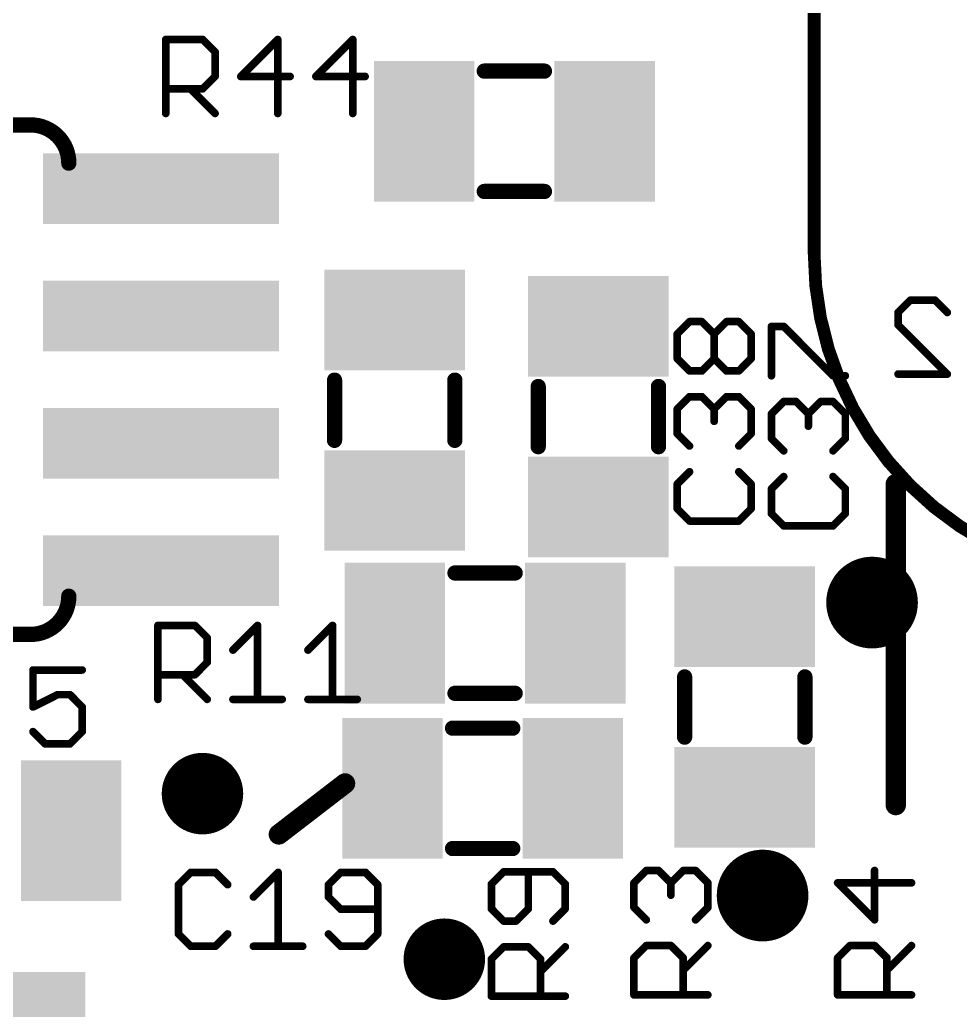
# Model space of a CAD drawing. Extents: x 0 to 96, y -11 to 42.
# Drawn here: x 15.7 to 25.09, y 21.46 to 31.34 of the extents above; entities that cross this region are included whole.
import ezdxf

# ---------------------------------------------------------------- set-up
doc = ezdxf.new("R2010")
doc.units = 0
for name, color, linetype in [('18', 82, 'CONTINUOUS'), ('21', 253, 'CONTINUOUS'), ('22', 253, 'CONTINUOUS'), ('29', 253, 'CONTINUOUS')]:
    doc.layers.add(name, color=color, linetype=linetype)

# ---------------------------------------------------------------- blocks, each defined once
blk = doc.blocks.new('RECT')
blk.add_solid([(-0.5, -0.5), (0.5, -0.5), (-0.5, 0.5), (0.5, 0.5)])
blk = doc.blocks.new('ROUNDV')
at = {"const_width": 0.5}
blk.add_lwpolyline([(0, -0.25, 1), (0, 0.25, 1), (0, -0.25)], format="xyb", dxfattribs=at)

msp = doc.modelspace()

# ---------------------------------------------------------------- linework, layer by layer
at = {"layer": '21'}
for points, const_width in [([(23.6286, 29.0068), (23.6286, 32.9438)], 0.127), ([(17.1604, 30.4038), (17.1604, 31.141)], 0.0762), ([(17.1604, 31.141), (17.529, 31.141)], 0.0762), ([(17.529, 31.141), (17.6518, 31.0182)], 0.0762), ([(18.2774, 31.141), (17.9088, 30.7724)], 0.0762), ([(18.2774, 30.4038), (18.2774, 31.141)], 0.0762), ([(19.0258, 31.141), (18.6572, 30.7724)], 0.0762), ([(19.0258, 30.4038), (19.0258, 31.141)], 0.0762), ([(17.6518, 31.0182), (17.6518, 30.7724)], 0.0762), ([(17.6518, 30.7724), (17.529, 30.6495)], 0.0762), ([(17.9088, 30.7724), (18.4003, 30.7724)], 0.0762), ([(18.6572, 30.7724), (19.1487, 30.7724)], 0.0762), ([(20.3375, 30.826), (20.9375, 30.826)], 0.1524), ([(17.529, 30.6495), (17.1604, 30.6495)], 0.0762), ([(17.4061, 30.6495), (17.6518, 30.4038)], 0.0762), ([(15.8115, 30.2895), (14.7447, 30.2895)], 0.1524), ([(20.3375, 29.626), (20.9375, 29.626)], 0.1524), ([(22.2625, 28.2052), (22.3853, 28.3281)], 0.0762), ([(22.3853, 28.3281), (22.5082, 28.3281)], 0.0762), ([(22.5082, 28.3281), (22.6311, 28.2052)], 0.0762), ([(22.6311, 28.2052), (22.754, 28.3281)], 0.0762), ([(22.754, 28.3281), (22.8768, 28.3281)], 0.0762), ([(22.8768, 28.3281), (22.9997, 28.2052)], 0.0762), ([(22.2625, 27.9595), (22.2625, 28.2052)], 0.0762), ([(22.6311, 27.9595), (22.6311, 28.2052)], 0.0762), ([(22.9997, 28.2052), (22.9997, 27.9595)], 0.0762), ([(23.2023, 27.7885), (23.2023, 28.28)], 0.0762), ([(23.2023, 28.28), (23.3251, 28.28)], 0.0762), ([(23.3251, 28.28), (23.8166, 27.7885)], 0.0762), ([(22.3853, 27.8366), (22.2625, 27.9595)], 0.0762), ([(22.6311, 27.9595), (22.5082, 27.8366)], 0.0762), ([(22.754, 27.8366), (22.6311, 27.9595)], 0.0762), ([(22.9997, 27.9595), (22.8768, 27.8366)], 0.0762), ([(22.5082, 27.8366), (22.3853, 27.8366)], 0.0762), ([(22.8768, 27.8366), (22.754, 27.8366)], 0.0762), ([(18.8437, 27.7447), (18.8437, 27.1447)], 0.1524), ([(20.0437, 27.7447), (20.0437, 27.1447)], 0.1524), ([(20.8757, 27.6812), (20.8757, 27.0812)], 0.1524), ([(22.0757, 27.6812), (22.0757, 27.0812)], 0.1524), ([(23.8166, 27.7885), (23.9395, 27.7885)], 0.0762), ([(22.2625, 27.4568), (22.3853, 27.5797)], 0.0762), ([(22.3853, 27.5797), (22.5082, 27.5797)], 0.0762), ([(22.5082, 27.5797), (22.6311, 27.4568)], 0.0762), ([(22.6311, 27.4568), (22.754, 27.5797)], 0.0762), ([(22.754, 27.5797), (22.8768, 27.5797)], 0.0762), ([(22.8768, 27.5797), (22.9997, 27.4568)], 0.0762), ([(23.2023, 27.4087), (23.3251, 27.5316)], 0.0762), ([(23.3251, 27.5316), (23.448, 27.5316)], 0.0762), ([(23.448, 27.5316), (23.5709, 27.4087)], 0.0762), ([(23.5709, 27.4087), (23.6938, 27.5316)], 0.0762), ([(23.6938, 27.5316), (23.8166, 27.5316)], 0.0762), ([(23.8166, 27.5316), (23.9395, 27.4087)], 0.0762), ([(22.2625, 27.2111), (22.2625, 27.4568)], 0.0762), ([(22.6311, 27.4568), (22.6311, 27.334)], 0.0762), ([(22.9997, 27.4568), (22.9997, 27.2111)], 0.0762), ([(23.2023, 27.1629), (23.2023, 27.4087)], 0.0762), ([(23.5709, 27.4087), (23.5709, 27.2858)], 0.0762), ([(23.9395, 27.4087), (23.9395, 27.1629)], 0.0762), ([(22.3853, 27.0882), (22.2625, 27.2111)], 0.0762), ([(22.9997, 27.2111), (22.8768, 27.0882)], 0.0762), ([(23.3251, 27.0401), (23.2023, 27.1629)], 0.0762), ([(23.9395, 27.1629), (23.8166, 27.0401)], 0.0762), ([(22.3853, 26.8313), (22.2625, 26.7084)], 0.0762), ([(22.9997, 26.7084), (22.8768, 26.8313)], 0.0762), ([(23.3251, 26.7831), (23.2023, 26.6603)], 0.0762), ([(23.9395, 26.6603), (23.8166, 26.7831)], 0.0762), ([(22.2625, 26.7084), (22.2625, 26.4627)], 0.0762), ([(22.9997, 26.4627), (22.9997, 26.7084)], 0.0762), ([(23.2023, 26.6603), (23.2023, 26.4145)], 0.0762), ([(23.9395, 26.4145), (23.9395, 26.6603)], 0.0762), ([(22.2625, 26.4627), (22.3853, 26.3398)], 0.0762), ([(22.8768, 26.3398), (22.9997, 26.4627)], 0.0762), ([(22.3853, 26.3398), (22.8768, 26.3398)], 0.0762), ([(23.2023, 26.4145), (23.3251, 26.2917)], 0.0762), ([(23.8166, 26.2917), (23.9395, 26.4145)], 0.0762), ([(23.3251, 26.2917), (23.8166, 26.2917)], 0.0762), ([(20.0454, 25.8222), (20.6454, 25.8222)], 0.1524), ([(12.6619, 25.2095), (15.8115, 25.2095)], 0.1524), ([(17.0815, 24.5618), (17.0815, 25.299)], 0.0762), ([(17.0815, 25.299), (17.4501, 25.299)], 0.0762), ([(17.4501, 25.299), (17.573, 25.1762)], 0.0762), ([(17.8299, 25.0533), (18.0757, 25.299)], 0.0762), ([(18.0757, 25.299), (18.0757, 24.5618)], 0.0762), ([(18.5783, 25.0533), (18.8241, 25.299)], 0.0762), ([(18.8241, 25.299), (18.8241, 24.5618)], 0.0762), ([(17.573, 25.1762), (17.573, 24.9304)], 0.0762), ([(16.3266, 24.8545), (15.8351, 24.8545)], 0.0762), ([(15.8351, 24.8545), (15.8351, 24.4859)], 0.0762), ([(17.573, 24.9304), (17.4501, 24.8075)], 0.0762), ([(17.4501, 24.8075), (17.0815, 24.8075)], 0.0762), ([(17.3272, 24.8075), (17.573, 24.5618)], 0.0762), ([(22.3362, 24.7856), (22.3362, 24.1856)], 0.1524), ([(23.5362, 24.7856), (23.5362, 24.1856)], 0.1524), ([(20.0454, 24.6222), (20.6454, 24.6222)], 0.1524), ([(15.8351, 24.4859), (16.0809, 24.6088)], 0.0762), ([(16.0809, 24.6088), (16.2037, 24.6088)], 0.0762), ([(16.2037, 24.6088), (16.3266, 24.4859)], 0.0762), ([(17.8299, 24.5618), (18.3214, 24.5618)], 0.0762), ([(18.5783, 24.5618), (19.0698, 24.5618)], 0.0762), ([(16.3266, 24.4859), (16.3266, 24.2402)], 0.0762), ([(20.0213, 24.2748), (20.6213, 24.2748)], 0.1524), ([(15.958, 24.1173), (15.8351, 24.2402)], 0.0762), ([(16.3266, 24.2402), (16.2037, 24.1173)], 0.0762), ([(16.2037, 24.1173), (15.958, 24.1173)], 0.0762), ([(18.288, 23.2156), (18.9484, 23.7236)], 0.2032), ([(20.0213, 23.0748), (20.6213, 23.0748)], 0.1524), ([(17.4089, 22.8372), (17.286, 22.7144)], 0.0762), ([(17.6546, 22.8372), (17.4089, 22.8372)], 0.0762), ([(17.7775, 22.7144), (17.6546, 22.8372)], 0.0762), ([(18.0344, 22.5915), (18.2802, 22.8372)], 0.0762), ([(18.2802, 22.8372), (18.2802, 22.1)], 0.0762), ([(18.9057, 22.8372), (18.7828, 22.7144)], 0.0762), ([(19.1514, 22.8372), (18.9057, 22.8372)], 0.0762), ([(19.2743, 22.7144), (19.1514, 22.8372)], 0.0762), ([(20.5311, 22.8426), (20.4083, 22.7197)], 0.0762), ([(21.0226, 22.8426), (20.5311, 22.8426)], 0.0762), ([(20.7769, 22.474), (20.7769, 22.8426)], 0.0762), ([(21.1455, 22.7197), (21.0226, 22.8426)], 0.0762), ([(21.8307, 22.7324), (21.9535, 22.8553)], 0.0762), ([(21.9535, 22.8553), (22.0764, 22.8553)], 0.0762), ([(22.0764, 22.8553), (22.1993, 22.7324)], 0.0762), ([(22.1993, 22.7324), (22.3222, 22.8553)], 0.0762), ([(22.3222, 22.8553), (22.445, 22.8553)], 0.0762), ([(22.445, 22.8553), (22.5679, 22.7324)], 0.0762), ([(24.2313, 22.3638), (24.2313, 22.8553)], 0.0762), ([(17.286, 22.7144), (17.286, 22.2229)], 0.0762), ([(18.7828, 22.7144), (18.7828, 22.5915)], 0.0762), ([(19.2743, 22.2229), (19.2743, 22.7144)], 0.0762), ([(20.4083, 22.7197), (20.4083, 22.474)], 0.0762), ([(21.1455, 22.474), (21.1455, 22.7197)], 0.0762), ([(21.8307, 22.4867), (21.8307, 22.7324)], 0.0762), ([(22.1993, 22.7324), (22.1993, 22.6096)], 0.0762), ([(22.5679, 22.7324), (22.5679, 22.4867)], 0.0762), ([(24.5999, 22.7324), (23.8627, 22.7324)], 0.0762), ([(23.8627, 22.7324), (24.2313, 22.3638)], 0.0762), ([(18.7828, 22.5915), (18.9057, 22.4686)], 0.0762), ([(21.9535, 22.3638), (21.8307, 22.4867)], 0.0762), ([(22.5679, 22.4867), (22.445, 22.3638)], 0.0762), ([(18.9057, 22.4686), (19.2743, 22.4686)], 0.0762), ([(20.4083, 22.474), (20.5311, 22.3511)], 0.0762), ([(20.654, 22.3511), (20.7769, 22.474)], 0.0762), ([(21.0226, 22.3511), (21.1455, 22.474)], 0.0762), ([(20.5311, 22.3511), (20.654, 22.3511)], 0.0762), ([(17.286, 22.2229), (17.4089, 22.1)], 0.0762), ([(17.6546, 22.1), (17.7775, 22.2229)], 0.0762), ([(18.7828, 22.2229), (18.9057, 22.1)], 0.0762), ([(19.1514, 22.1), (19.2743, 22.2229)], 0.0762), ([(17.4089, 22.1), (17.6546, 22.1)], 0.0762), ([(18.0344, 22.1), (18.5259, 22.1)], 0.0762), ([(18.9057, 22.1), (19.1514, 22.1)], 0.0762), ([(20.4083, 21.9713), (20.5311, 22.0942)], 0.0762), ([(20.5311, 22.0942), (20.7769, 22.0942)], 0.0762), ([(20.7769, 22.0942), (20.8998, 21.9713)], 0.0762), ([(20.8998, 21.8484), (21.1455, 22.0942)], 0.0762), ([(21.8307, 21.984), (21.9535, 22.1069)], 0.0762), ([(21.9535, 22.1069), (22.1993, 22.1069)], 0.0762), ([(22.1993, 22.1069), (22.3222, 21.984)], 0.0762), ([(22.3222, 21.8611), (22.5679, 22.1069)], 0.0762), ([(23.8627, 21.984), (23.9855, 22.1069)], 0.0762), ([(23.9855, 22.1069), (24.2313, 22.1069)], 0.0762), ([(24.2313, 22.1069), (24.3542, 21.984)], 0.0762), ([(24.3542, 21.8611), (24.5999, 22.1069)], 0.0762), ([(21.8307, 21.6154), (21.8307, 21.984)], 0.0762), ([(22.3222, 21.984), (22.3222, 21.6154)], 0.0762), ([(23.8627, 21.6154), (23.8627, 21.984)], 0.0762), ([(24.3542, 21.984), (24.3542, 21.6154)], 0.0762), ([(20.4083, 21.6027), (20.4083, 21.9713)], 0.0762), ([(20.8998, 21.9713), (20.8998, 21.6027)], 0.0762), ([(21.1455, 21.6027), (20.4083, 21.6027)], 0.0762), ([(22.5679, 21.6154), (21.8307, 21.6154)], 0.0762), ([(24.5999, 21.6154), (23.8627, 21.6154)], 0.0762)]:
    msp.add_lwpolyline(points, dxfattribs=dict(at, const_width=const_width))
for points, const_width in [([(17.1794, 31.141, 1), (17.1413, 31.141)], 0.0381), ([(17.1604, 31.1601, 1), (17.1604, 31.122)], 0.0381), ([(17.5424, 31.1545, 1), (17.5155, 31.1276)], 0.0381), ([(17.529, 31.122, 1), (17.529, 31.1601)], 0.0381), ([(18.2964, 31.141, 1), (18.2583, 31.141)], 0.0381), ([(18.2909, 31.1276, 1), (18.2639, 31.1545)], 0.0381), ([(19.0448, 31.141, 1), (19.0067, 31.141)], 0.0381), ([(19.0393, 31.1276, 1), (19.0123, 31.1545)], 0.0381), ([(17.6709, 31.0182, 1), (17.6328, 31.0182)], 0.0381), ([(17.6384, 31.0047, 1), (17.6653, 31.0316)], 0.0381), ([(17.6653, 30.7589, 1), (17.6384, 30.7859)], 0.0381), ([(17.9088, 30.7915, 1), (17.9088, 30.7534)], 0.0381), ([(18.4003, 30.7534, 1), (18.4003, 30.7915)], 0.0381), ([(18.6572, 30.7915, 1), (18.6572, 30.7534)], 0.0381), ([(19.1487, 30.7534, 1), (19.1487, 30.7915)], 0.0381), ([(20.3375, 30.8641, 1), (20.3375, 30.7879)], 0.0762), ([(20.9375, 30.7879, 1), (20.9375, 30.8641)], 0.0762), ([(17.6328, 30.7724, 1), (17.6709, 30.7724)], 0.0381), ([(17.8953, 30.7859, 1), (17.9222, 30.7589)], 0.0381), ([(18.6437, 30.7859, 1), (18.6707, 30.7589)], 0.0381), ([(17.1604, 30.6686, 1), (17.1604, 30.6305)], 0.0381), ([(17.4196, 30.663, 1), (17.3926, 30.6361)], 0.0381), ([(17.5155, 30.663, 1), (17.5424, 30.6361)], 0.0381), ([(17.529, 30.6305, 1), (17.529, 30.6686)], 0.0381), ([(17.1413, 30.4038, 1), (17.1794, 30.4038)], 0.0381), ([(17.6384, 30.3903, 1), (17.6653, 30.4173)], 0.0381), ([(18.2583, 30.4038, 1), (18.2964, 30.4038)], 0.0381), ([(19.0067, 30.4038, 1), (19.0448, 30.4038)], 0.0381), ([(16.1925, 29.9085, 0.4142), (15.8115, 30.2895)], 0.1524), ([(15.8115, 30.3276, 1), (15.8115, 30.2514)], 0.0762), ([(15.8115, 30.2514, 1), (15.8115, 30.3276)], 0.0762), ([(16.1544, 29.9085, 1), (16.2306, 29.9085)], 0.0762), ([(20.3375, 29.6641, 1), (20.3375, 29.5879)], 0.0762), ([(20.9375, 29.5879, 1), (20.9375, 29.6641)], 0.0762), ([(23.6286, 29.0068, 0.4142), (26.8986, 25.7368)], 0.127), ([(23.6604, 29.0068, 1), (23.5969, 29.0068)], 0.0635), ([(23.5969, 29.0068, 1), (23.6604, 29.0068)], 0.0635), ([(22.3853, 28.3472, 1), (22.3853, 28.3091)], 0.0381), ([(22.3988, 28.3146, 1), (22.3719, 28.3416)], 0.0381), ([(22.5217, 28.3416, 1), (22.4947, 28.3146)], 0.0381), ([(22.5082, 28.3091, 1), (22.5082, 28.3472)], 0.0381), ([(22.754, 28.3472, 1), (22.754, 28.3091)], 0.0381), ([(22.7674, 28.3146, 1), (22.7405, 28.3416)], 0.0381), ([(22.8903, 28.3416, 1), (22.8634, 28.3146)], 0.0381), ([(22.8768, 28.3091, 1), (22.8768, 28.3472)], 0.0381), ([(22.2815, 28.2052, 1), (22.2434, 28.2052)], 0.0381), ([(22.6501, 28.2052, 1), (22.612, 28.2052)], 0.0381), ([(23.0188, 28.2052, 1), (22.9807, 28.2052)], 0.0381), ([(23.2213, 28.28, 1), (23.1832, 28.28)], 0.0381), ([(23.2023, 28.299, 1), (23.2023, 28.2609)], 0.0381), ([(23.3386, 28.2934, 1), (23.3117, 28.2665)], 0.0381), ([(23.3251, 28.2609, 1), (23.3251, 28.299)], 0.0381), ([(22.249, 28.2187, 1), (22.2759, 28.1918)], 0.0381), ([(22.6176, 28.2187, 1), (22.6446, 28.1918)], 0.0381), ([(22.6176, 28.1918, 1), (22.6446, 28.2187)], 0.0381), ([(22.9862, 28.1918, 1), (23.0132, 28.2187)], 0.0381), ([(22.2759, 27.973, 1), (22.249, 27.946)], 0.0381), ([(22.2434, 27.9595, 1), (22.2815, 27.9595)], 0.0381), ([(22.612, 27.9595, 1), (22.6501, 27.9595)], 0.0381), ([(22.6446, 27.973, 1), (22.6176, 27.946)], 0.0381), ([(22.6446, 27.946, 1), (22.6176, 27.973)], 0.0381), ([(22.9807, 27.9595, 1), (23.0188, 27.9595)], 0.0381), ([(23.0132, 27.946, 1), (22.9862, 27.973)], 0.0381), ([(22.3853, 27.8557, 1), (22.3853, 27.8176)], 0.0381), ([(22.3719, 27.8232, 1), (22.3988, 27.8501)], 0.0381), ([(22.4947, 27.8501, 1), (22.5217, 27.8232)], 0.0381), ([(22.5082, 27.8176, 1), (22.5082, 27.8557)], 0.0381), ([(22.754, 27.8557, 1), (22.754, 27.8176)], 0.0381), ([(22.7405, 27.8232, 1), (22.7674, 27.8501)], 0.0381), ([(22.8634, 27.8501, 1), (22.8903, 27.8232)], 0.0381), ([(22.8768, 27.8176, 1), (22.8768, 27.8557)], 0.0381), ([(18.8818, 27.7447, 1), (18.8056, 27.7447)], 0.0762), ([(20.0818, 27.7447, 1), (20.0056, 27.7447)], 0.0762), ([(20.9138, 27.6812, 1), (20.8376, 27.6812)], 0.0762), ([(22.1138, 27.6812, 1), (22.0376, 27.6812)], 0.0762), ([(23.1832, 27.7885, 1), (23.2213, 27.7885)], 0.0381), ([(23.8166, 27.8075, 1), (23.8166, 27.7694)], 0.0381), ([(23.8032, 27.775, 1), (23.8301, 27.802)], 0.0381), ([(23.9395, 27.7694, 1), (23.9395, 27.8075)], 0.0381), ([(22.3853, 27.5988, 1), (22.3853, 27.5607)], 0.0381), ([(22.3988, 27.5662, 1), (22.3719, 27.5932)], 0.0381), ([(22.5217, 27.5932, 1), (22.4947, 27.5662)], 0.0381), ([(22.5082, 27.5607, 1), (22.5082, 27.5988)], 0.0381), ([(22.754, 27.5988, 1), (22.754, 27.5607)], 0.0381), ([(22.7674, 27.5662, 1), (22.7405, 27.5932)], 0.0381), ([(22.8903, 27.5932, 1), (22.8634, 27.5662)], 0.0381), ([(22.8768, 27.5607, 1), (22.8768, 27.5988)], 0.0381), ([(23.3251, 27.5506, 1), (23.3251, 27.5125)], 0.0381), ([(23.3386, 27.5181, 1), (23.3117, 27.545)], 0.0381), ([(23.4615, 27.545, 1), (23.4345, 27.5181)], 0.0381), ([(23.448, 27.5125, 1), (23.448, 27.5506)], 0.0381), ([(23.6938, 27.5506, 1), (23.6938, 27.5125)], 0.0381), ([(23.7072, 27.5181, 1), (23.6803, 27.545)], 0.0381), ([(23.8301, 27.545, 1), (23.8032, 27.5181)], 0.0381), ([(23.8166, 27.5125, 1), (23.8166, 27.5506)], 0.0381), ([(22.2815, 27.4568, 1), (22.2434, 27.4568)], 0.0381), ([(22.249, 27.4703, 1), (22.2759, 27.4434)], 0.0381), ([(22.6501, 27.4568, 1), (22.612, 27.4568)], 0.0381), ([(22.6176, 27.4703, 1), (22.6446, 27.4434)], 0.0381), ([(22.6176, 27.4434, 1), (22.6446, 27.4703)], 0.0381), ([(23.0188, 27.4568, 1), (22.9807, 27.4568)], 0.0381), ([(22.9862, 27.4434, 1), (23.0132, 27.4703)], 0.0381), ([(23.2213, 27.4087, 1), (23.1832, 27.4087)], 0.0381), ([(23.1888, 27.4222, 1), (23.2157, 27.3952)], 0.0381), ([(23.5899, 27.4087, 1), (23.5518, 27.4087)], 0.0381), ([(23.5574, 27.4222, 1), (23.5844, 27.3952)], 0.0381), ([(23.5574, 27.3952, 1), (23.5844, 27.4222)], 0.0381), ([(23.9586, 27.4087, 1), (23.9205, 27.4087)], 0.0381), ([(23.926, 27.3952, 1), (23.953, 27.4222)], 0.0381), ([(22.612, 27.334, 1), (22.6501, 27.334)], 0.0381), ([(23.5518, 27.2858, 1), (23.5899, 27.2858)], 0.0381), ([(18.8056, 27.1447, 1), (18.8818, 27.1447)], 0.0762), ([(20.0056, 27.1447, 1), (20.0818, 27.1447)], 0.0762), ([(22.2759, 27.2246, 1), (22.249, 27.1976)], 0.0381), ([(22.2434, 27.2111, 1), (22.2815, 27.2111)], 0.0381), ([(22.9807, 27.2111, 1), (23.0188, 27.2111)], 0.0381), ([(23.0132, 27.1976, 1), (22.9862, 27.2246)], 0.0381), ([(23.1832, 27.1629, 1), (23.2213, 27.1629)], 0.0381), ([(23.2157, 27.1764, 1), (23.1888, 27.1495)], 0.0381), ([(23.9205, 27.1629, 1), (23.9586, 27.1629)], 0.0381), ([(23.953, 27.1495, 1), (23.926, 27.1764)], 0.0381), ([(20.8376, 27.0812, 1), (20.9138, 27.0812)], 0.0762), ([(22.0376, 27.0812, 1), (22.1138, 27.0812)], 0.0762), ([(22.3719, 27.0747, 1), (22.3988, 27.1017)], 0.0381), ([(22.8634, 27.1017, 1), (22.8903, 27.0747)], 0.0381), ([(23.3117, 27.0266, 1), (23.3386, 27.0535)], 0.0381), ([(23.8032, 27.0535, 1), (23.8301, 27.0266)], 0.0381), ([(22.3988, 26.8178, 1), (22.3719, 26.8448)], 0.0381), ([(22.8903, 26.8448, 1), (22.8634, 26.8178)], 0.0381), ([(23.3386, 26.7697, 1), (23.3117, 26.7966)], 0.0381), ([(23.8301, 26.7966, 1), (23.8032, 26.7697)], 0.0381), ([(22.249, 26.7219, 1), (22.2759, 26.6949)], 0.0381), ([(22.2815, 26.7084, 1), (22.2434, 26.7084)], 0.0381), ([(23.0188, 26.7084, 1), (22.9807, 26.7084)], 0.0381), ([(22.9862, 26.6949, 1), (23.0132, 26.7219)], 0.0381), ([(23.2213, 26.6603, 1), (23.1832, 26.6603)], 0.0381), ([(23.1888, 26.6737, 1), (23.2157, 26.6468)], 0.0381), ([(23.9586, 26.6603, 1), (23.9205, 26.6603)], 0.0381), ([(23.926, 26.6468, 1), (23.953, 26.6737)], 0.0381), ([(22.2759, 26.4761, 1), (22.249, 26.4492)], 0.0381), ([(22.2434, 26.4627, 1), (22.2815, 26.4627)], 0.0381), ([(22.9807, 26.4627, 1), (23.0188, 26.4627)], 0.0381), ([(23.0132, 26.4492, 1), (22.9862, 26.4761)], 0.0381), ([(22.3853, 26.3589, 1), (22.3853, 26.3208)], 0.0381), ([(22.3719, 26.3263, 1), (22.3988, 26.3533)], 0.0381), ([(22.8634, 26.3533, 1), (22.8903, 26.3263)], 0.0381), ([(22.8768, 26.3208, 1), (22.8768, 26.3589)], 0.0381), ([(23.1832, 26.4145, 1), (23.2213, 26.4145)], 0.0381), ([(23.2157, 26.428, 1), (23.1888, 26.4011)], 0.0381), ([(23.9205, 26.4145, 1), (23.9586, 26.4145)], 0.0381), ([(23.953, 26.4011, 1), (23.926, 26.428)], 0.0381), ([(23.3251, 26.3107, 1), (23.3251, 26.2726)], 0.0381), ([(23.3117, 26.2782, 1), (23.3386, 26.3051)], 0.0381), ([(23.8032, 26.3051, 1), (23.8301, 26.2782)], 0.0381), ([(23.8166, 26.2726, 1), (23.8166, 26.3107)], 0.0381), ([(20.0454, 25.8603, 1), (20.0454, 25.7841)], 0.0762), ([(20.6454, 25.7841, 1), (20.6454, 25.8603)], 0.0762), ([(15.8115, 25.2095, 0.4142), (16.1925, 25.5905)], 0.1524), ([(16.2306, 25.5905, 1), (16.1544, 25.5905)], 0.0762), ([(15.8115, 25.2476, 1), (15.8115, 25.1714)], 0.0762), ([(15.8115, 25.1714, 1), (15.8115, 25.2476)], 0.0762), ([(17.0815, 25.3181, 1), (17.0815, 25.28)], 0.0381), ([(17.1006, 25.299, 1), (17.0625, 25.299)], 0.0381), ([(17.4636, 25.3125, 1), (17.4366, 25.2856)], 0.0381), ([(17.4501, 25.28, 1), (17.4501, 25.3181)], 0.0381), ([(18.0947, 25.299, 1), (18.0566, 25.299)], 0.0381), ([(18.0891, 25.2856, 1), (18.0622, 25.3125)], 0.0381), ([(18.8431, 25.299, 1), (18.805, 25.299)], 0.0381), ([(18.8375, 25.2856, 1), (18.8106, 25.3125)], 0.0381), ([(17.592, 25.1762, 1), (17.5539, 25.1762)], 0.0381), ([(17.5595, 25.1627, 1), (17.5865, 25.1896)], 0.0381), ([(17.8164, 25.0668, 1), (17.8434, 25.0398)], 0.0381), ([(18.5649, 25.0668, 1), (18.5918, 25.0398)], 0.0381), ([(15.8351, 24.8736, 1), (15.8351, 24.8355)], 0.0381), ([(15.8542, 24.8545, 1), (15.8161, 24.8545)], 0.0381), ([(16.3266, 24.8355, 1), (16.3266, 24.8736)], 0.0381), ([(17.5539, 24.9304, 1), (17.592, 24.9304)], 0.0381), ([(17.5865, 24.9169, 1), (17.5595, 24.9439)], 0.0381), ([(17.0815, 24.8266, 1), (17.0815, 24.7885)], 0.0381), ([(17.3407, 24.821, 1), (17.3138, 24.7941)], 0.0381), ([(17.4366, 24.821, 1), (17.4636, 24.7941)], 0.0381), ([(17.4501, 24.7885, 1), (17.4501, 24.8266)], 0.0381), ([(22.3743, 24.7856, 1), (22.2981, 24.7856)], 0.0762), ([(23.5743, 24.7856, 1), (23.4981, 24.7856)], 0.0762), ([(20.0454, 24.6603, 1), (20.0454, 24.5841)], 0.0762), ([(20.6454, 24.5841, 1), (20.6454, 24.6603)], 0.0762), ([(16.0809, 24.6278, 1), (16.0809, 24.5897)], 0.0381), ([(16.0894, 24.5917, 1), (16.0724, 24.6258)], 0.0381), ([(16.2172, 24.6223, 1), (16.1903, 24.5953)], 0.0381), ([(16.2037, 24.5897, 1), (16.2037, 24.6278)], 0.0381), ([(17.5595, 24.5483, 1), (17.5865, 24.5753)], 0.0381), ([(17.8299, 24.5809, 1), (17.8299, 24.5428)], 0.0381), ([(18.3214, 24.5428, 1), (18.3214, 24.5809)], 0.0381), ([(18.5783, 24.5809, 1), (18.5783, 24.5428)], 0.0381), ([(19.0698, 24.5428, 1), (19.0698, 24.5809)], 0.0381), ([(15.8266, 24.503, 1), (15.8437, 24.4689)], 0.0381), ([(15.8161, 24.4859, 1), (15.8542, 24.4859)], 0.0381), ([(16.3457, 24.4859, 1), (16.3076, 24.4859)], 0.0381), ([(16.3131, 24.4724, 1), (16.3401, 24.4994)], 0.0381), ([(17.0625, 24.5618, 1), (17.1006, 24.5618)], 0.0381), ([(18.0566, 24.5618, 1), (18.0947, 24.5618)], 0.0381), ([(18.805, 24.5618, 1), (18.8431, 24.5618)], 0.0381), ([(20.0213, 24.3129, 1), (20.0213, 24.2367)], 0.0762), ([(20.6213, 24.2367, 1), (20.6213, 24.3129)], 0.0762), ([(15.8486, 24.2536, 1), (15.8217, 24.2267)], 0.0381), ([(16.3076, 24.2402, 1), (16.3457, 24.2402)], 0.0381), ([(16.3401, 24.2267, 1), (16.3131, 24.2536)], 0.0381), ([(22.2981, 24.1856, 1), (22.3743, 24.1856)], 0.0762), ([(23.4981, 24.1856, 1), (23.5743, 24.1856)], 0.0762), ([(15.958, 24.1364, 1), (15.958, 24.0983)], 0.0381), ([(15.9445, 24.1038, 1), (15.9715, 24.1308)], 0.0381), ([(16.1903, 24.1308, 1), (16.2172, 24.1038)], 0.0381), ([(16.2037, 24.0983, 1), (16.2037, 24.1364)], 0.0381), ([(18.9794, 23.6833, 1), (18.9174, 23.7639)], 0.1016), ([(18.257, 23.2559, 1), (18.319, 23.1753)], 0.1016), ([(20.0213, 23.1129, 1), (20.0213, 23.0367)], 0.0762), ([(20.6213, 23.0367, 1), (20.6213, 23.1129)], 0.0762), ([(17.4089, 22.8563, 1), (17.4089, 22.8182)], 0.0381), ([(17.4223, 22.8238, 1), (17.3954, 22.8507)], 0.0381), ([(17.6681, 22.8507, 1), (17.6411, 22.8238)], 0.0381), ([(17.6546, 22.8182, 1), (17.6546, 22.8563)], 0.0381), ([(18.2992, 22.8372, 1), (18.2611, 22.8372)], 0.0381), ([(18.2936, 22.8238, 1), (18.2667, 22.8507)], 0.0381), ([(18.9057, 22.8563, 1), (18.9057, 22.8182)], 0.0381), ([(18.9192, 22.8238, 1), (18.8922, 22.8507)], 0.0381), ([(19.1649, 22.8507, 1), (19.138, 22.8238)], 0.0381), ([(19.1514, 22.8182, 1), (19.1514, 22.8563)], 0.0381), ([(20.5311, 22.8617, 1), (20.5311, 22.8236)], 0.0381), ([(20.5446, 22.8291, 1), (20.5177, 22.8561)], 0.0381), ([(20.7959, 22.8426, 1), (20.7578, 22.8426)], 0.0381), ([(21.0361, 22.8561, 1), (21.0092, 22.8291)], 0.0381), ([(21.0226, 22.8236, 1), (21.0226, 22.8617)], 0.0381), ([(21.9535, 22.8743, 1), (21.9535, 22.8362)], 0.0381), ([(21.967, 22.8418, 1), (21.9401, 22.8688)], 0.0381), ([(22.0899, 22.8688, 1), (22.0629, 22.8418)], 0.0381), ([(22.0764, 22.8362, 1), (22.0764, 22.8743)], 0.0381), ([(22.3222, 22.8743, 1), (22.3222, 22.8362)], 0.0381), ([(22.3356, 22.8418, 1), (22.3087, 22.8688)], 0.0381), ([(22.4585, 22.8688, 1), (22.4316, 22.8418)], 0.0381), ([(22.445, 22.8362, 1), (22.445, 22.8743)], 0.0381), ([(24.2503, 22.8553, 1), (24.2122, 22.8553)], 0.0381), ([(17.3051, 22.7144, 1), (17.267, 22.7144)], 0.0381), ([(17.2725, 22.7278, 1), (17.2995, 22.7009)], 0.0381), ([(17.764, 22.7009, 1), (17.791, 22.7278)], 0.0381), ([(18.8019, 22.7144, 1), (18.7638, 22.7144)], 0.0381), ([(18.7694, 22.7278, 1), (18.7963, 22.7009)], 0.0381), ([(19.2934, 22.7144, 1), (19.2553, 22.7144)], 0.0381), ([(19.2608, 22.7009, 1), (19.2878, 22.7278)], 0.0381), ([(20.4273, 22.7197, 1), (20.3892, 22.7197)], 0.0381), ([(20.3948, 22.7332, 1), (20.4217, 22.7063)], 0.0381), ([(21.1646, 22.7197, 1), (21.1265, 22.7197)], 0.0381), ([(21.132, 22.7063, 1), (21.159, 22.7332)], 0.0381), ([(21.8497, 22.7324, 1), (21.8116, 22.7324)], 0.0381), ([(21.8172, 22.7459, 1), (21.8441, 22.719)], 0.0381), ([(22.2183, 22.7324, 1), (22.1802, 22.7324)], 0.0381), ([(22.1858, 22.7459, 1), (22.2128, 22.719)], 0.0381), ([(22.1858, 22.719, 1), (22.2128, 22.7459)], 0.0381), ([(22.587, 22.7324, 1), (22.5489, 22.7324)], 0.0381), ([(22.5544, 22.719, 1), (22.5814, 22.7459)], 0.0381), ([(23.8627, 22.7515, 1), (23.8627, 22.7134)], 0.0381), ([(23.8761, 22.7459, 1), (23.8492, 22.719)], 0.0381), ([(24.5999, 22.7134, 1), (24.5999, 22.7515)], 0.0381), ([(18.0209, 22.605, 1), (18.0479, 22.578)], 0.0381), ([(18.7963, 22.605, 1), (18.7694, 22.578)], 0.0381), ([(22.1802, 22.6096, 1), (22.2183, 22.6096)], 0.0381), ([(18.7638, 22.5915, 1), (18.8019, 22.5915)], 0.0381), ([(21.8441, 22.5002, 1), (21.8172, 22.4732)], 0.0381), ([(22.5814, 22.4732, 1), (22.5544, 22.5002)], 0.0381), ([(18.9057, 22.4877, 1), (18.9057, 22.4496)], 0.0381), ([(18.8922, 22.4551, 1), (18.9192, 22.4821)], 0.0381), ([(19.2743, 22.4496, 1), (19.2743, 22.4877)], 0.0381), ([(20.4217, 22.4875, 1), (20.3948, 22.4605)], 0.0381), ([(20.3892, 22.474, 1), (20.4273, 22.474)], 0.0381), ([(20.7578, 22.474, 1), (20.7959, 22.474)], 0.0381), ([(20.7904, 22.4605, 1), (20.7634, 22.4875)], 0.0381), ([(21.1265, 22.474, 1), (21.1646, 22.474)], 0.0381), ([(21.159, 22.4605, 1), (21.132, 22.4875)], 0.0381), ([(21.8116, 22.4867, 1), (21.8497, 22.4867)], 0.0381), ([(22.5489, 22.4867, 1), (22.587, 22.4867)], 0.0381), ([(20.5311, 22.3702, 1), (20.5311, 22.3321)], 0.0381), ([(20.5177, 22.3376, 1), (20.5446, 22.3646)], 0.0381), ([(20.6405, 22.3646, 1), (20.6675, 22.3376)], 0.0381), ([(20.654, 22.3321, 1), (20.654, 22.3702)], 0.0381), ([(21.0092, 22.3646, 1), (21.0361, 22.3376)], 0.0381), ([(21.9401, 22.3503, 1), (21.967, 22.3773)], 0.0381), ([(22.4316, 22.3773, 1), (22.4585, 22.3503)], 0.0381), ([(24.2122, 22.3638, 1), (24.2503, 22.3638)], 0.0381), ([(24.2178, 22.3503, 1), (24.2448, 22.3773)], 0.0381), ([(17.2995, 22.2363, 1), (17.2725, 22.2094)], 0.0381), ([(17.267, 22.2229, 1), (17.3051, 22.2229)], 0.0381), ([(17.791, 22.2094, 1), (17.764, 22.2363)], 0.0381), ([(18.7963, 22.2363, 1), (18.7694, 22.2094)], 0.0381), ([(19.2553, 22.2229, 1), (19.2934, 22.2229)], 0.0381), ([(19.2878, 22.2094, 1), (19.2608, 22.2363)], 0.0381), ([(17.4089, 22.1191, 1), (17.4089, 22.081)], 0.0381), ([(17.3954, 22.0865, 1), (17.4223, 22.1135)], 0.0381), ([(17.6411, 22.1135, 1), (17.6681, 22.0865)], 0.0381), ([(17.6546, 22.081, 1), (17.6546, 22.1191)], 0.0381), ([(18.0344, 22.1191, 1), (18.0344, 22.081)], 0.0381), ([(18.5259, 22.081, 1), (18.5259, 22.1191)], 0.0381), ([(18.9057, 22.1191, 1), (18.9057, 22.081)], 0.0381), ([(18.8922, 22.0865, 1), (18.9192, 22.1135)], 0.0381), ([(19.138, 22.1135, 1), (19.1649, 22.0865)], 0.0381), ([(19.1514, 22.081, 1), (19.1514, 22.1191)], 0.0381), ([(20.5311, 22.1132, 1), (20.5311, 22.0751)], 0.0381), ([(20.5446, 22.0807, 1), (20.5177, 22.1077)], 0.0381), ([(20.7904, 22.1077, 1), (20.7634, 22.0807)], 0.0381), ([(20.7769, 22.0751, 1), (20.7769, 22.1132)], 0.0381), ([(21.159, 22.0807, 1), (21.132, 22.1077)], 0.0381), ([(21.9535, 22.1259, 1), (21.9535, 22.0878)], 0.0381), ([(21.967, 22.0934, 1), (21.9401, 22.1204)], 0.0381), ([(22.2128, 22.1204, 1), (22.1858, 22.0934)], 0.0381), ([(22.1993, 22.0878, 1), (22.1993, 22.1259)], 0.0381), ([(22.5814, 22.0934, 1), (22.5544, 22.1204)], 0.0381), ([(23.9855, 22.1259, 1), (23.9855, 22.0878)], 0.0381), ([(23.999, 22.0934, 1), (23.9721, 22.1204)], 0.0381), ([(24.2448, 22.1204, 1), (24.2178, 22.0934)], 0.0381), ([(24.2313, 22.0878, 1), (24.2313, 22.1259)], 0.0381), ([(24.6134, 22.0934, 1), (24.5864, 22.1204)], 0.0381), ([(18.2611, 22.1, 1), (18.2992, 22.1)], 0.0381), ([(21.8497, 21.984, 1), (21.8116, 21.984)], 0.0381), ([(22.3412, 21.984, 1), (22.3031, 21.984)], 0.0381), ([(23.8817, 21.984, 1), (23.8436, 21.984)], 0.0381), ([(24.3732, 21.984, 1), (24.3351, 21.984)], 0.0381), ([(20.4273, 21.9713, 1), (20.3892, 21.9713)], 0.0381), ([(20.3948, 21.9848, 1), (20.4217, 21.9578)], 0.0381), ([(20.9188, 21.9713, 1), (20.8807, 21.9713)], 0.0381), ([(20.8863, 21.9578, 1), (20.9132, 21.9848)], 0.0381), ([(21.8172, 21.9975, 1), (21.8441, 21.9705)], 0.0381), ([(22.3087, 21.9705, 1), (22.3356, 21.9975)], 0.0381), ([(23.8492, 21.9975, 1), (23.8761, 21.9705)], 0.0381), ([(24.3407, 21.9705, 1), (24.3676, 21.9975)], 0.0381), ([(20.8863, 21.8619, 1), (20.9132, 21.835)], 0.0381), ([(22.3087, 21.8746, 1), (22.3356, 21.8477)], 0.0381), ([(24.3407, 21.8746, 1), (24.3676, 21.8477)], 0.0381), ([(20.4083, 21.6218, 1), (20.4083, 21.5837)], 0.0381), ([(21.1455, 21.5837, 1), (21.1455, 21.6218)], 0.0381), ([(21.8116, 21.6154, 1), (21.8497, 21.6154)], 0.0381), ([(21.8307, 21.6345, 1), (21.8307, 21.5964)], 0.0381), ([(22.3031, 21.6154, 1), (22.3412, 21.6154)], 0.0381), ([(22.5679, 21.5964, 1), (22.5679, 21.6345)], 0.0381), ([(23.8436, 21.6154, 1), (23.8817, 21.6154)], 0.0381), ([(23.8627, 21.6345, 1), (23.8627, 21.5964)], 0.0381), ([(24.3351, 21.6154, 1), (24.3732, 21.6154)], 0.0381), ([(24.5999, 21.5964, 1), (24.5999, 21.6345)], 0.0381), ([(20.3892, 21.6027, 1), (20.4273, 21.6027)], 0.0381), ([(20.8807, 21.6027, 1), (20.9188, 21.6027)], 0.0381)]:
    msp.add_lwpolyline(points, format="xyb", dxfattribs=dict(at, const_width=const_width))
at = {"layer": '22'}
for points, const_width in [([(24.4657, 28.4194), (24.5886, 28.5422)], 0.0762), ([(24.5886, 28.5422), (24.8343, 28.5422)], 0.0762), ([(24.8343, 28.5422), (24.9572, 28.4194)], 0.0762), ([(24.4657, 28.2965), (24.4657, 28.4194)], 0.0762), ([(24.9572, 27.805), (24.4657, 28.2965)], 0.0762), ([(24.4657, 27.805), (24.9572, 27.805)], 0.0762), ([(24.4429, 23.5079), (24.4429, 26.7079)], 0.2032)]:
    msp.add_lwpolyline(points, dxfattribs=dict(at, const_width=const_width))
for points, const_width in [([(24.5886, 28.5613, 1), (24.5886, 28.5232)], 0.0381), ([(24.602, 28.5288, 1), (24.5751, 28.5557)], 0.0381), ([(24.8478, 28.5557, 1), (24.8208, 28.5288)], 0.0381), ([(24.8343, 28.5232, 1), (24.8343, 28.5613)], 0.0381), ([(24.4847, 28.4194, 1), (24.4466, 28.4194)], 0.0381), ([(24.4522, 28.4328, 1), (24.4792, 28.4059)], 0.0381), ([(24.9437, 28.4059, 1), (24.9706, 28.4328)], 0.0381), ([(24.4792, 28.31, 1), (24.4522, 28.283)], 0.0381), ([(24.4466, 28.2965, 1), (24.4847, 28.2965)], 0.0381), ([(24.4657, 27.824, 1), (24.4657, 27.7859)], 0.0381), ([(24.9437, 27.7915, 1), (24.9706, 27.8185)], 0.0381), ([(24.9572, 27.7859, 1), (24.9572, 27.824)], 0.0381), ([(24.4937, 26.7079, 1), (24.3921, 26.7079)], 0.1016), ([(24.3921, 23.5079, 1), (24.4937, 23.5079)], 0.1016)]:
    msp.add_lwpolyline(points, format="xyb", dxfattribs=dict(at, const_width=const_width))

# ---------------------------------------------------------------- block references
at = {"layer": '18'}
for p, xscale, yscale in [((24.2062, 25.527), 0.9144, 0.9144), ((17.526, 23.622), 0.8128, 0.8128), ((23.114, 22.606), 0.9144, 0.9144), ((19.939, 21.971), 0.8128, 0.8128)]:
    msp.add_blockref('ROUNDV', p, dxfattribs=dict(at, xscale=xscale, yscale=yscale))
at = {"layer": '29', "xscale": 1.0032, "yscale": 1.4032}
for p in [(19.7375, 30.226), (21.5375, 30.226), (19.4454, 25.2222), (21.2454, 25.2222), (19.4213, 23.6748), (21.2213, 23.6748)]:
    msp.add_blockref('RECT', p, dxfattribs=at)
at = {"layer": '29'}
for p, xscale, yscale, rotation in [((17.1117, 29.6545), 0.7032, 2.3532, 270), ((19.4437, 28.3447), 1.0032, 1.4032, 270), ((17.1117, 28.3845), 0.7032, 2.3532, 270), ((21.4757, 28.2812), 1.0032, 1.4032, 270), ((17.1117, 27.1145), 0.7032, 2.3532, 270), ((19.4437, 26.5447), 1.0032, 1.4032, 270), ((21.4757, 26.4812), 1.0032, 1.4032, 270), ((17.1117, 25.8445), 0.7032, 2.3532, 270), ((22.9362, 25.3856), 1.0032, 1.4032, 270), ((22.9362, 23.5856), 1.0032, 1.4032, 270), ((16.2162, 23.2537), 1.0032, 1.4032, 180), ((14.9606, 21.3106), 2.794, 1.0668, 180)]:
    msp.add_blockref('RECT', p, dxfattribs=dict(at, xscale=xscale, yscale=yscale, rotation=rotation))

doc.saveas('drawing.dxf')
